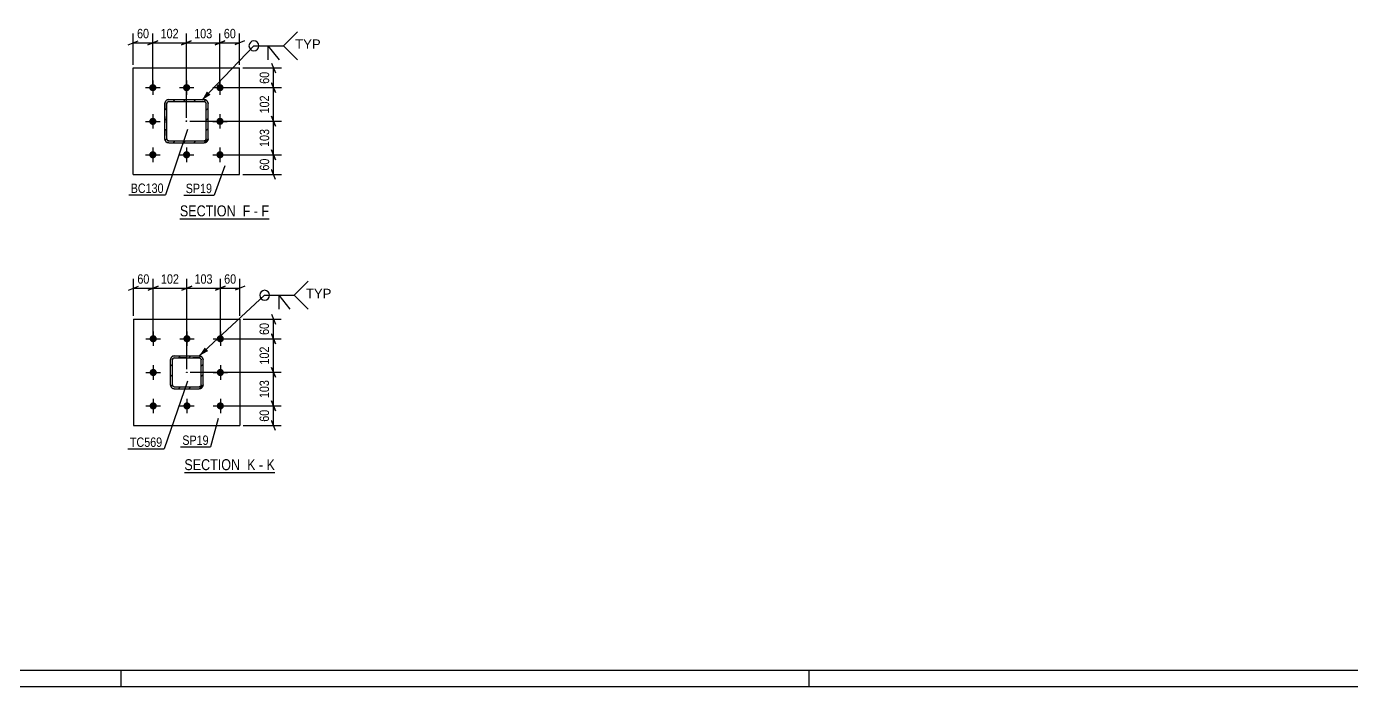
# Model space of a CAD drawing. Header units: millimetres. Extents: x 0 to 1189, y 0 to 841.
# Drawn here: x 320.1 to 724.6, y 0 to 201.5 of the extents above; entities that cross this region are included whole.
import ezdxf

# ---------------------------------------------------------------- set-up
doc = ezdxf.new("R2010")
doc.units = ezdxf.units.MM
doc.linetypes.add('DXK_LINE_DOT2', pattern=[3.9198, 1.9599, -1.9599])
doc.linetypes.add('DXK_LINE_DOT3', pattern=[5.9187, 2.979, -0.9799, 0.9799, -0.9799])
doc.styles.add('Arial', font='ARIAL.TTF', dxfattribs={"height": 0.2})
doc.styles.add('Arial Narrow', font='ARIALN.TTF', dxfattribs={"height": 0.2})

# ---------------------------------------------------------------- blocks, each defined once
blk = doc.blocks.new('Unknown-717048625-18 - 1662')
at = {"color": 6, "linetype": 'Continuous'}
blk.add_line((366.9, 142.78), (394.11, 142.78), dxfattribs=at)
at = {"color": 0, "linetype": 'Continuous'}
blk.add_wipeout([(385.01, 143.53), (385.01, 147.03), (366.9, 147.03), (366.9, 143.53)], dxfattribs=at)
at = {"color": 7, "linetype": 'Continuous', "style": 'Arial Narrow'}
blk.add_text('SECTION ', height=3.34, dxfattribs=at).set_placement((366.9, 143.53))
at = {"color": 0, "linetype": 'Continuous'}
blk.add_wipeout([(388.4, 143.53), (388.4, 147.03), (386.06, 147.03), (386.06, 143.53)], dxfattribs=at)
blk.add_wipeout([(390.72, 143.53), (390.72, 147.03), (389.45, 147.03), (389.45, 143.53)], dxfattribs=at)
at = {"color": 7, "linetype": 'Continuous', "style": 'Arial Narrow'}
blk.add_text('F', height=3.34, dxfattribs=at).set_placement((386.06, 143.53))
at = {"color": 0, "linetype": 'Continuous'}
blk.add_wipeout([(394.11, 143.53), (394.11, 147.03), (391.77, 147.03), (391.77, 143.53)], dxfattribs=at)
at = {"color": 7, "linetype": 'Continuous', "style": 'Arial Narrow'}
for s, p in [('F', (391.77, 143.53)), ('-', (389.45, 143.53))]:
    blk.add_text(s, height=3.34, dxfattribs=at).set_placement(p)
blk = doc.blocks.new('Unknown-717048625-1133')
at = {"color": 5, "linetype": 'Continuous'}
for p, q in [((5, 5), (1184, 5)), ((349, 0), (349, 5)), ((559, 0), (559, 5)), ((0, 0), (1189, 0))]:
    blk.add_line(p, q, dxfattribs=at)
blk = doc.blocks.new('Unknown-717048625-16 - 13912')
at = {"color": 6, "linetype": 'Continuous'}
blk.add_line((368.27, 65.3), (395.92, 65.3), dxfattribs=at)
at = {"color": 0, "linetype": 'Continuous'}
blk.add_wipeout([(386.38, 66.05), (386.38, 69.55), (368.27, 69.55), (368.27, 66.05)], dxfattribs=at)
at = {"color": 7, "linetype": 'Continuous', "style": 'Arial Narrow'}
blk.add_text('SECTION ', height=3.34, dxfattribs=at).set_placement((368.27, 66.05))
at = {"color": 0, "linetype": 'Continuous'}
blk.add_wipeout([(389.98, 66.05), (389.98, 69.55), (387.43, 69.55), (387.43, 66.05)], dxfattribs=at)
blk.add_wipeout([(392.31, 66.05), (392.31, 69.55), (391.03, 69.55), (391.03, 66.05)], dxfattribs=at)
at = {"color": 7, "linetype": 'Continuous', "style": 'Arial Narrow'}
blk.add_text('K', height=3.34, dxfattribs=at).set_placement((387.43, 66.05))
at = {"color": 0, "linetype": 'Continuous'}
blk.add_wipeout([(395.92, 66.05), (395.92, 69.55), (393.36, 69.55), (393.36, 66.05)], dxfattribs=at)
at = {"color": 7, "linetype": 'Continuous', "style": 'Arial Narrow'}
for s, p in [('K', (393.36, 66.05)), ('-', (391.03, 66.05))]:
    blk.add_text(s, height=3.34, dxfattribs=at).set_placement(p)
blk = doc.blocks.new('Bolt-717048625-1795 - 1662')
at = {"linetype": 'Continuous'}
for points in [[(359.74, 182.82, -1), (357.54, 182.82, -1)], [(370.04, 182.82, -1), (367.84, 182.82, -1)], [(380.24, 182.82, -1), (378.04, 182.82, -1)], [(359.74, 172.52, -1), (357.54, 172.52, -1)], [(380.24, 172.52, -1), (378.04, 172.52, -1)], [(359.74, 162.32, -1), (357.54, 162.32, -1)], [(370.04, 162.32, -1), (367.84, 162.32, -1)], [(380.24, 162.32, -1), (378.04, 162.32, -1)]]:
    blk.add_hatch(color=1, dxfattribs=at).paths.add_polyline_path(points)
at = {"color": 1, "linetype": 'Continuous'}
for p, q in [((356.44, 182.82), (360.84, 182.82)), ((358.64, 185.02), (358.64, 180.62)), ((366.74, 182.82), (371.14, 182.82)), ((368.94, 185.02), (368.94, 180.62)), ((376.94, 182.82), (381.34, 182.82)), ((379.14, 185.02), (379.14, 180.62)), ((358.64, 174.72), (358.64, 170.32)), ((379.14, 174.72), (379.14, 170.32)), ((356.44, 172.52), (360.84, 172.52)), ((376.94, 172.52), (381.34, 172.52)), ((356.44, 162.32), (360.84, 162.32)), ((358.64, 164.52), (358.64, 160.12)), ((366.74, 162.32), (371.14, 162.32)), ((368.94, 164.52), (368.94, 160.12)), ((376.94, 162.32), (381.34, 162.32)), ((379.14, 164.52), (379.14, 160.12))]:
    blk.add_line(p, q, dxfattribs=at)
blk = doc.blocks.new('Part-717048625-1748 - 1662')
at = {"color": 2, "linetype": 'Continuous'}
for p, q in [((352.64, 156.32), (352.64, 188.82)), ((352.64, 188.82), (385.14, 188.82)), ((385.14, 156.32), (385.14, 188.82)), ((352.64, 156.32), (385.14, 156.32))]:
    blk.add_line(p, q, dxfattribs=at)
blk = doc.blocks.new('Part-717048625-1701 - 1662')
at = {"linetype": 'Continuous'}
h = blk.add_hatch(dxfattribs=at)
h.set_pattern_fill('', scale=0.7, style=0, pattern_type=0)
h.set_pattern_definition([(45, (374.294, 165.973), (-1.57154, 1.57154), [])])
h.paths.add_polyline_path([(363.49, 165.97), (374.29, 165.97), (374.75, 166.06), (375.14, 166.32), (375.4, 166.71), (375.49, 167.17), (375.49, 177.97), (375.4, 178.43), (375.14, 178.82), (374.75, 179.08), (374.29, 179.17), (363.49, 179.17), (363.03, 179.08), (362.65, 178.82), (362.39, 178.43), (362.29, 177.97), (362.29, 167.17), (362.39, 166.71), (362.65, 166.32), (363.03, 166.06)])
h.paths.add_polyline_path([(362.94, 166.94), (362.89, 167.17), (362.89, 177.97), (362.94, 178.2), (363.07, 178.4), (363.26, 178.53), (363.49, 178.57), (374.29, 178.57), (374.52, 178.53), (374.72, 178.4), (374.85, 178.2), (374.89, 177.97), (374.89, 167.17), (374.85, 166.94), (374.72, 166.75), (374.52, 166.62), (374.29, 166.57), (363.49, 166.57), (363.26, 166.62), (363.07, 166.75)])
blk.add_hatch(color=30, dxfattribs=at).paths.add_polyline_path([(368.89, 172.47, -1), (368.89, 172.67, -1)])
at = {"color": 7, "linetype": 'DXK_LINE_DOT2'}
for p, q in [((362.29, 177.97), (362.39, 178.43)), ((362.94, 178.2), (362.89, 177.97)), ((363.07, 178.4), (362.94, 178.2)), ((363.03, 179.08), (363.49, 179.17)), ((363.26, 178.53), (363.07, 178.4)), ((363.49, 178.57), (363.26, 178.53)), ((363.49, 179.17), (374.29, 179.17)), ((363.49, 178.57), (374.29, 178.57)), ((374.29, 179.17), (374.75, 179.08)), ((374.52, 178.53), (374.29, 178.57)), ((374.72, 178.4), (374.52, 178.53)), ((374.85, 178.2), (374.72, 178.4)), ((374.89, 177.97), (374.85, 178.2)), ((375.4, 178.43), (375.49, 177.97)), ((362.29, 177.97), (362.29, 167.17)), ((362.89, 167.17), (362.89, 177.97)), ((374.89, 167.17), (374.89, 177.97)), ((375.49, 167.17), (375.49, 177.97)), ((362.39, 166.71), (362.29, 167.17)), ((362.89, 167.17), (362.94, 166.94)), ((362.94, 166.94), (363.07, 166.75)), ((363.49, 165.97), (363.03, 166.06)), ((363.07, 166.75), (363.26, 166.62)), ((363.26, 166.62), (363.49, 166.57)), ((363.49, 166.57), (374.29, 166.57)), ((363.49, 165.97), (374.29, 165.97)), ((374.29, 166.57), (374.52, 166.62)), ((374.75, 166.06), (374.29, 165.97)), ((374.52, 166.62), (374.72, 166.75)), ((374.72, 166.75), (374.85, 166.94)), ((374.85, 166.94), (374.89, 167.17)), ((375.49, 167.17), (375.4, 166.71))]:
    blk.add_line(p, q, dxfattribs=at)
at = {"color": 2, "linetype": 'Continuous'}
for p, q in [((362.39, 178.43), (362.29, 177.97)), ((362.89, 177.97), (362.94, 178.2)), ((362.94, 178.2), (363.07, 178.4)), ((363.49, 179.17), (363.03, 179.08)), ((363.07, 178.4), (363.26, 178.53)), ((363.26, 178.53), (363.49, 178.57)), ((363.49, 179.17), (363.49, 179.17)), ((363.49, 179.17), (374.29, 179.17)), ((363.49, 178.57), (363.49, 178.57)), ((363.49, 178.57), (374.29, 178.57)), ((374.29, 179.17), (374.29, 179.17)), ((374.75, 179.08), (374.29, 179.17)), ((374.29, 178.57), (374.29, 178.57)), ((374.29, 178.57), (374.52, 178.53)), ((374.52, 178.53), (374.72, 178.4)), ((374.72, 178.4), (374.85, 178.2)), ((374.85, 178.2), (374.89, 177.97)), ((375.49, 177.97), (375.4, 178.43)), ((362.29, 177.97), (362.29, 177.97)), ((362.29, 167.17), (362.29, 177.97)), ((362.89, 177.97), (362.89, 177.97)), ((362.89, 167.17), (362.89, 177.97)), ((374.89, 177.97), (374.89, 177.97)), ((374.89, 167.17), (374.89, 177.97)), ((375.49, 177.97), (375.49, 177.97)), ((375.49, 167.17), (375.49, 177.97)), ((362.29, 167.17), (362.29, 167.17)), ((362.29, 167.17), (362.39, 166.71)), ((362.89, 167.17), (362.89, 167.17)), ((362.94, 166.94), (362.89, 167.17)), ((363.07, 166.75), (362.94, 166.94)), ((363.03, 166.06), (363.49, 165.97)), ((363.26, 166.62), (363.07, 166.75)), ((363.49, 166.57), (363.26, 166.62)), ((363.49, 166.57), (363.49, 166.57)), ((363.49, 166.57), (374.29, 166.57)), ((363.49, 165.97), (363.49, 165.97)), ((363.49, 165.97), (374.29, 165.97)), ((374.52, 166.62), (374.29, 166.57)), ((374.29, 166.57), (374.29, 166.57)), ((374.29, 165.97), (374.75, 166.06)), ((374.29, 165.97), (374.29, 165.97)), ((374.72, 166.75), (374.52, 166.62)), ((374.85, 166.94), (374.72, 166.75)), ((374.89, 167.17), (374.85, 166.94)), ((374.89, 167.17), (374.89, 167.17)), ((375.4, 166.71), (375.49, 167.17)), ((375.49, 167.17), (375.49, 167.17))]:
    blk.add_line(p, q, dxfattribs=at)
at = {"color": 7, "linetype": 'DXK_LINE_DOT3'}
blk.add_line((368.89, 172.57), (368.89, 172.57), dxfattribs=at)
at = {"color": 30, "linetype": 'DXK_LINE_DOT3'}
blk.add_line((368.89, 172.57), (368.89, 172.57), dxfattribs=at)
at = {"color": 30, "linetype": 'Continuous'}
blk.add_circle((368.89, 172.57), 0.1, dxfattribs=at)
at = {"color": 7, "linetype": 'DXK_LINE_DOT2'}
for centre, start, end in [((363.49, 177.97), 112.5, 157.5), ((374.29, 177.97), 22.5, 67.5), ((363.49, 167.17), 202.5, 247.5), ((374.29, 167.17), 292.5, 337.5)]:
    blk.add_arc(centre, 1.2, start, end, dxfattribs=at)
at = {"color": 2, "linetype": 'Continuous'}
for centre, start, end in [((363.49, 177.97), 112.5, 157.5), ((374.29, 177.97), 22.5, 67.5), ((363.49, 167.17), 202.5, 247.5), ((374.29, 167.17), 292.5, 337.5)]:
    blk.add_arc(centre, 1.2, start, end, dxfattribs=at)
blk = doc.blocks.new('Bolt-717048625-14030 - 13912')
at = {"linetype": 'Continuous'}
for points in [[(359.85, 106.16, -1), (357.65, 106.16, -1)], [(370.15, 106.16, -1), (367.95, 106.16, -1)], [(380.35, 106.16, -1), (378.15, 106.16, -1)], [(359.85, 95.86, -1), (357.65, 95.86, -1)], [(380.35, 95.86, -1), (378.15, 95.86, -1)], [(359.85, 85.66, -1), (357.65, 85.66, -1)], [(370.15, 85.66, -1), (367.95, 85.66, -1)], [(380.35, 85.66, -1), (378.15, 85.66, -1)]]:
    blk.add_hatch(color=1, dxfattribs=at).paths.add_polyline_path(points)
at = {"color": 1, "linetype": 'Continuous'}
for p, q in [((356.55, 106.16), (360.95, 106.16)), ((358.75, 108.36), (358.75, 103.96)), ((366.85, 106.16), (371.25, 106.16)), ((369.05, 108.36), (369.05, 103.96)), ((377.05, 106.16), (381.45, 106.16)), ((379.25, 108.36), (379.25, 103.96)), ((358.75, 98.06), (358.75, 93.66)), ((379.25, 98.06), (379.25, 93.66)), ((356.55, 95.86), (360.95, 95.86)), ((377.05, 95.86), (381.45, 95.86)), ((356.55, 85.66), (360.95, 85.66)), ((358.75, 87.86), (358.75, 83.46)), ((366.85, 85.66), (371.25, 85.66)), ((369.05, 87.86), (369.05, 83.46)), ((377.05, 85.66), (381.45, 85.66)), ((379.25, 87.86), (379.25, 83.46))]:
    blk.add_line(p, q, dxfattribs=at)
blk = doc.blocks.new('Part-717048625-13931 - 13912')
at = {"linetype": 'Continuous'}
h = blk.add_hatch(dxfattribs=at)
h.set_pattern_fill('', scale=0.7, style=0, pattern_type=0)
h.set_pattern_definition([(45, (372.797, 90.9053), (-1.57154, 1.57154), [])])
h.paths.add_polyline_path([(365.2, 90.91), (372.8, 90.91), (373.26, 91), (373.65, 91.26), (373.91, 91.65), (374, 92.11), (374, 99.71), (373.91, 100.16), (373.65, 100.55), (373.26, 100.81), (372.8, 100.91), (365.2, 100.91), (364.74, 100.81), (364.35, 100.55), (364.09, 100.16), (364, 99.71), (364, 92.11), (364.09, 91.65), (364.35, 91.26), (364.74, 91)])
h.paths.add_polyline_path([(364.64, 91.88), (364.6, 92.11), (364.6, 99.71), (364.64, 99.93), (364.77, 100.13), (364.97, 100.26), (365.2, 100.31), (372.8, 100.31), (373.03, 100.26), (373.22, 100.13), (373.35, 99.93), (373.4, 99.71), (373.4, 92.11), (373.35, 91.88), (373.22, 91.68), (373.03, 91.55), (372.8, 91.51), (365.2, 91.51), (364.97, 91.55), (364.77, 91.68)])
blk.add_hatch(color=246, dxfattribs=at).paths.add_polyline_path([(369, 95.81, -1), (369, 96.01, -1)])
at = {"color": 7, "linetype": 'DXK_LINE_DOT2'}
for p, q in [((364, 99.71), (364.09, 100.16)), ((364, 92.11), (364, 99.71)), ((364.64, 99.93), (364.6, 99.71)), ((364.6, 92.11), (364.6, 99.71)), ((364.77, 100.13), (364.64, 99.93)), ((364.74, 100.81), (365.2, 100.91)), ((364.97, 100.26), (364.77, 100.13)), ((365.2, 100.31), (364.97, 100.26)), ((365.2, 100.91), (372.8, 100.91)), ((372.8, 100.31), (365.2, 100.31)), ((372.8, 100.91), (373.26, 100.81)), ((373.03, 100.26), (372.8, 100.31)), ((373.22, 100.13), (373.03, 100.26)), ((373.35, 99.93), (373.22, 100.13)), ((373.4, 99.71), (373.35, 99.93)), ((373.4, 92.11), (373.4, 99.71)), ((373.91, 100.16), (374, 99.71)), ((374, 92.11), (374, 99.71)), ((364.09, 91.65), (364, 92.11)), ((364.6, 92.11), (364.64, 91.88)), ((364.64, 91.88), (364.77, 91.68)), ((365.2, 90.91), (364.74, 91)), ((364.77, 91.68), (364.97, 91.55)), ((364.97, 91.55), (365.2, 91.51)), ((365.2, 91.51), (372.8, 91.51)), ((365.2, 90.91), (372.8, 90.91)), ((372.8, 91.51), (373.03, 91.55)), ((373.26, 91), (372.8, 90.91)), ((373.03, 91.55), (373.22, 91.68)), ((373.22, 91.68), (373.35, 91.88)), ((373.35, 91.88), (373.4, 92.11)), ((374, 92.11), (373.91, 91.65))]:
    blk.add_line(p, q, dxfattribs=at)
at = {"color": 2, "linetype": 'Continuous'}
for p, q in [((364.09, 100.16), (364, 99.71)), ((364, 92.11), (364, 99.71)), ((364.6, 99.71), (364.64, 99.93)), ((364.6, 92.11), (364.6, 99.71)), ((364.64, 99.93), (364.77, 100.13)), ((365.2, 100.91), (364.74, 100.81)), ((364.77, 100.13), (364.97, 100.26)), ((364.97, 100.26), (365.2, 100.31)), ((365.2, 100.91), (372.8, 100.91)), ((365.2, 100.31), (372.8, 100.31)), ((373.26, 100.81), (372.8, 100.91)), ((372.8, 100.31), (373.03, 100.26)), ((373.03, 100.26), (373.22, 100.13)), ((373.22, 100.13), (373.35, 99.93)), ((373.35, 99.93), (373.4, 99.71)), ((373.4, 92.11), (373.4, 99.71)), ((374, 99.71), (373.91, 100.16)), ((374, 92.11), (374, 99.71)), ((364, 92.11), (364.09, 91.65)), ((364.64, 91.88), (364.6, 92.11)), ((364.77, 91.68), (364.64, 91.88)), ((364.74, 91), (365.2, 90.91)), ((364.97, 91.55), (364.77, 91.68)), ((365.2, 91.51), (364.97, 91.55)), ((365.2, 91.51), (372.8, 91.51)), ((365.2, 90.91), (372.8, 90.91)), ((373.03, 91.55), (372.8, 91.51)), ((372.8, 90.91), (373.26, 91)), ((373.22, 91.68), (373.03, 91.55)), ((373.35, 91.88), (373.22, 91.68)), ((373.4, 92.11), (373.35, 91.88)), ((373.91, 91.65), (374, 92.11))]:
    blk.add_line(p, q, dxfattribs=at)
at = {"color": 7, "linetype": 'DXK_LINE_DOT3'}
blk.add_line((369, 95.91), (369, 95.91), dxfattribs=at)
at = {"color": 246, "linetype": 'DXK_LINE_DOT2'}
blk.add_line((369, 95.91), (369, 95.91), dxfattribs=at)
at = {"color": 246, "linetype": 'Continuous'}
blk.add_circle((369, 95.91), 0.1, dxfattribs=at)
at = {"color": 7, "linetype": 'DXK_LINE_DOT2'}
for centre, start, end in [((365.2, 99.71), 112.5, 157.5), ((372.8, 99.71), 22.5, 67.5), ((365.2, 92.11), 202.5, 247.5), ((372.8, 92.11), 292.5, 337.5)]:
    blk.add_arc(centre, 1.2, start, end, dxfattribs=at)
at = {"color": 2, "linetype": 'Continuous'}
for centre, start, end in [((365.2, 99.71), 112.5, 157.5), ((372.8, 99.71), 22.5, 67.5), ((365.2, 92.11), 202.5, 247.5), ((372.8, 92.11), 292.5, 337.5)]:
    blk.add_arc(centre, 1.2, start, end, dxfattribs=at)
blk = doc.blocks.new('Part-717048625-13964 - 13912')
at = {"color": 2, "linetype": 'Continuous'}
for p, q in [((352.75, 112.16), (385.25, 112.16)), ((352.75, 112.16), (352.75, 79.66)), ((385.25, 112.16), (385.25, 79.66)), ((352.75, 79.66), (385.25, 79.66))]:
    blk.add_line(p, q, dxfattribs=at)
blk = doc.blocks.new('StraightDimension-717048625-14195 - 1662')
at = {"color": 7, "linetype": 'Continuous'}
for p, q in [((379.14, 183.82), (379.14, 199.39)), ((385.14, 189.82), (385.14, 199.39)), ((377.64, 195.94), (380.64, 197.14)), ((379.14, 196.54), (385.14, 196.54)), ((386.64, 197.14), (383.64, 195.94))]:
    blk.add_line(p, q, dxfattribs=at)
at = {"color": 0}
blk.add_wipeout([(384.57, 197.29), (384.57, 201.49), (379.72, 201.49), (379.72, 197.29)], dxfattribs=at)
at = {"color": 3, "style": 'Arial Narrow'}
blk.add_text('60', height=2.863, dxfattribs=at).set_placement((380.32, 197.89))
blk = doc.blocks.new('StraightDimension-717048625-14196 - 1662')
at = {"color": 7, "linetype": 'Continuous'}
for p, q in [((368.89, 173.57), (368.89, 199.39)), ((379.14, 183.82), (379.14, 199.39)), ((367.39, 195.94), (370.39, 197.14)), ((368.89, 196.54), (379.14, 196.54)), ((380.64, 197.14), (377.64, 195.94))]:
    blk.add_line(p, q, dxfattribs=at)
at = {"color": 0}
blk.add_wipeout([(377.36, 197.29), (377.36, 201.49), (370.68, 201.49), (370.68, 197.29)], dxfattribs=at)
at = {"color": 3, "style": 'Arial Narrow'}
blk.add_text('103', height=2.863, dxfattribs=at).set_placement((371.28, 197.89))
blk = doc.blocks.new('StraightDimension-717048625-14147 - 1662')
at = {"color": 7, "linetype": 'Continuous'}
for p, q in [((394.89, 190.32), (396.09, 187.32)), ((386.14, 188.82), (397.89, 188.82)), ((395.49, 182.82), (395.49, 188.82)), ((380.14, 182.82), (397.89, 182.82)), ((396.09, 181.32), (394.89, 184.32))]:
    blk.add_line(p, q, dxfattribs=at)
at = {"color": 0}
blk.add_wipeout([(394.74, 188.25), (390.54, 188.25), (390.54, 183.39), (394.74, 183.39)], dxfattribs=at)
at = {"color": 3, "style": 'Arial Narrow'}
blk.add_text('60', height=2.863, rotation=90.0002, dxfattribs=at).set_placement((394.14, 183.99))
blk = doc.blocks.new('StraightDimension-717048625-14148 - 1662')
at = {"color": 7, "linetype": 'Continuous'}
for p, q in [((380.14, 182.82), (397.89, 182.82)), ((394.89, 184.32), (396.09, 181.32)), ((395.49, 172.57), (395.49, 182.82)), ((396.09, 171.07), (394.89, 174.07)), ((369.89, 172.57), (397.89, 172.57))]:
    blk.add_line(p, q, dxfattribs=at)
at = {"color": 0}
blk.add_wipeout([(394.74, 181.04), (390.54, 181.04), (390.54, 174.36), (394.74, 174.36)], dxfattribs=at)
at = {"color": 3, "style": 'Arial Narrow'}
blk.add_text('102', height=2.863, rotation=90.0002, dxfattribs=at).set_placement((394.14, 174.96))
blk = doc.blocks.new('StraightDimension-717048625-14149 - 1662')
at = {"color": 7, "linetype": 'Continuous'}
for p, q in [((394.89, 174.07), (396.09, 171.07)), ((369.89, 172.57), (397.89, 172.57)), ((395.49, 162.32), (395.49, 172.57)), ((380.14, 162.32), (397.89, 162.32)), ((396.09, 160.82), (394.89, 163.82))]:
    blk.add_line(p, q, dxfattribs=at)
at = {"color": 0}
blk.add_wipeout([(394.74, 170.79), (390.54, 170.79), (390.54, 164.11), (394.74, 164.11)], dxfattribs=at)
at = {"color": 3, "style": 'Arial Narrow'}
blk.add_text('103', height=2.863, rotation=90.0002, dxfattribs=at).set_placement((394.14, 164.71))
blk = doc.blocks.new('StraightDimension-717048625-14150 - 1662')
at = {"color": 7, "linetype": 'Continuous'}
for p, q in [((380.14, 162.32), (397.89, 162.32)), ((394.89, 163.82), (396.09, 160.82)), ((395.49, 156.32), (395.49, 162.32)), ((396.09, 154.82), (394.89, 157.82)), ((386.14, 156.32), (397.89, 156.32))]:
    blk.add_line(p, q, dxfattribs=at)
at = {"color": 0}
blk.add_wipeout([(394.74, 161.75), (390.54, 161.75), (390.54, 156.89), (394.74, 156.89)], dxfattribs=at)
at = {"color": 3, "style": 'Arial Narrow'}
blk.add_text('60', height=2.863, rotation=90.0002, dxfattribs=at).set_placement((394.14, 157.49))
blk = doc.blocks.new('StraightDimension-717048625-14197 - 1662')
at = {"color": 7, "linetype": 'Continuous'}
for p, q in [((358.64, 183.82), (358.64, 199.39)), ((368.89, 173.57), (368.89, 199.39)), ((357.14, 195.94), (360.14, 197.14)), ((358.64, 196.54), (368.89, 196.54)), ((370.39, 197.14), (367.39, 195.94))]:
    blk.add_line(p, q, dxfattribs=at)
at = {"color": 0}
blk.add_wipeout([(367.11, 197.29), (367.11, 201.49), (360.43, 201.49), (360.43, 197.29)], dxfattribs=at)
at = {"color": 3, "style": 'Arial Narrow'}
blk.add_text('102', height=2.863, dxfattribs=at).set_placement((361.03, 197.89))
blk = doc.blocks.new('StraightDimension-717048625-14198 - 1662')
at = {"color": 7, "linetype": 'Continuous'}
for p, q in [((352.64, 189.82), (352.64, 199.39)), ((358.64, 183.82), (358.64, 199.39)), ((351.14, 195.94), (354.14, 197.14)), ((352.64, 196.54), (358.64, 196.54)), ((360.14, 197.14), (357.14, 195.94))]:
    blk.add_line(p, q, dxfattribs=at)
at = {"color": 0}
blk.add_wipeout([(358.07, 197.29), (358.07, 201.49), (353.22, 201.49), (353.22, 197.29)], dxfattribs=at)
at = {"color": 3, "style": 'Arial Narrow'}
blk.add_text('60', height=2.863, dxfattribs=at).set_placement((353.82, 197.89))
blk = doc.blocks.new('StraightDimension-717048625-14408 - 13912')
at = {"color": 7, "linetype": 'Continuous'}
for p, q in [((377.75, 121.02), (380.75, 122.22)), ((379.25, 107.16), (379.25, 124.47)), ((379.25, 121.62), (385.25, 121.62)), ((386.75, 122.22), (383.75, 121.02)), ((385.25, 113.16), (385.25, 124.47))]:
    blk.add_line(p, q, dxfattribs=at)
at = {"color": 0}
blk.add_wipeout([(384.68, 122.37), (384.68, 126.57), (379.82, 126.57), (379.82, 122.37)], dxfattribs=at)
at = {"color": 3, "style": 'Arial Narrow'}
blk.add_text('60', height=2.863, dxfattribs=at).set_placement((380.42, 122.97))
blk = doc.blocks.new('StraightDimension-717048625-14344 - 13912')
at = {"color": 7, "linetype": 'Continuous'}
for p, q in [((394.85, 113.66), (396.05, 110.66)), ((386.25, 112.16), (397.85, 112.16)), ((395.45, 106.16), (395.45, 112.16)), ((380.25, 106.16), (397.85, 106.16)), ((396.05, 104.66), (394.85, 107.66))]:
    blk.add_line(p, q, dxfattribs=at)
at = {"color": 0}
blk.add_wipeout([(394.7, 111.58), (390.5, 111.58), (390.5, 106.73), (394.7, 106.73)], dxfattribs=at)
at = {"color": 3, "style": 'Arial Narrow'}
blk.add_text('60', height=2.863, rotation=90.0002, dxfattribs=at).set_placement((394.1, 107.33))
blk = doc.blocks.new('StraightDimension-717048625-14409 - 13912')
at = {"color": 7, "linetype": 'Continuous'}
for p, q in [((367.5, 121.02), (370.5, 122.22)), ((369, 96.91), (369, 124.47)), ((369, 121.62), (379.25, 121.62)), ((380.75, 122.22), (377.75, 121.02)), ((379.25, 107.16), (379.25, 124.47))]:
    blk.add_line(p, q, dxfattribs=at)
at = {"color": 0}
blk.add_wipeout([(377.46, 122.37), (377.46, 126.57), (370.78, 126.57), (370.78, 122.37)], dxfattribs=at)
at = {"color": 3, "style": 'Arial Narrow'}
blk.add_text('103', height=2.863, dxfattribs=at).set_placement((371.38, 122.97))
blk = doc.blocks.new('StraightDimension-717048625-14345 - 13912')
at = {"color": 7, "linetype": 'Continuous'}
for p, q in [((380.25, 106.16), (397.85, 106.16)), ((394.85, 107.66), (396.05, 104.66)), ((395.45, 95.91), (395.45, 106.16)), ((396.05, 94.41), (394.85, 97.41)), ((370, 95.91), (397.85, 95.91))]:
    blk.add_line(p, q, dxfattribs=at)
at = {"color": 0}
blk.add_wipeout([(394.7, 104.37), (390.5, 104.37), (390.5, 97.69), (394.7, 97.69)], dxfattribs=at)
at = {"color": 3, "style": 'Arial Narrow'}
blk.add_text('102', height=2.863, rotation=90.0002, dxfattribs=at).set_placement((394.1, 98.29))
blk = doc.blocks.new('StraightDimension-717048625-14410 - 13912')
at = {"color": 7, "linetype": 'Continuous'}
for p, q in [((357.25, 121.02), (360.25, 122.22)), ((358.75, 107.16), (358.75, 124.47)), ((358.75, 121.62), (369, 121.62)), ((370.5, 122.22), (367.5, 121.02)), ((369, 96.91), (369, 124.47))]:
    blk.add_line(p, q, dxfattribs=at)
at = {"color": 0}
blk.add_wipeout([(367.21, 122.37), (367.21, 126.57), (360.53, 126.57), (360.53, 122.37)], dxfattribs=at)
at = {"color": 3, "style": 'Arial Narrow'}
blk.add_text('102', height=2.863, dxfattribs=at).set_placement((361.13, 122.97))
blk = doc.blocks.new('StraightDimension-717048625-14346 - 13912')
at = {"color": 7, "linetype": 'Continuous'}
for p, q in [((394.85, 97.41), (396.05, 94.41)), ((370, 95.91), (397.85, 95.91)), ((395.45, 85.66), (395.45, 95.91)), ((380.25, 85.66), (397.85, 85.66)), ((396.05, 84.16), (394.85, 87.16))]:
    blk.add_line(p, q, dxfattribs=at)
at = {"color": 0}
blk.add_wipeout([(394.7, 94.12), (390.5, 94.12), (390.5, 87.44), (394.7, 87.44)], dxfattribs=at)
at = {"color": 3, "style": 'Arial Narrow'}
blk.add_text('103', height=2.863, rotation=90.0002, dxfattribs=at).set_placement((394.1, 88.04))
blk = doc.blocks.new('StraightDimension-717048625-14411 - 13912')
at = {"color": 7, "linetype": 'Continuous'}
for p, q in [((351.25, 121.02), (354.25, 122.22)), ((352.75, 113.16), (352.75, 124.47)), ((352.75, 121.62), (358.75, 121.62)), ((360.25, 122.22), (357.25, 121.02)), ((358.75, 107.16), (358.75, 124.47))]:
    blk.add_line(p, q, dxfattribs=at)
at = {"color": 0}
blk.add_wipeout([(358.18, 122.37), (358.18, 126.57), (353.32, 126.57), (353.32, 122.37)], dxfattribs=at)
at = {"color": 3, "style": 'Arial Narrow'}
blk.add_text('60', height=2.863, dxfattribs=at).set_placement((353.92, 122.97))
blk = doc.blocks.new('StraightDimension-717048625-14347 - 13912')
at = {"color": 7, "linetype": 'Continuous'}
for p, q in [((380.25, 85.66), (397.85, 85.66)), ((394.85, 87.16), (396.05, 84.16)), ((395.45, 79.66), (395.45, 85.66)), ((396.05, 78.16), (394.85, 81.16)), ((386.25, 79.66), (397.85, 79.66))]:
    blk.add_line(p, q, dxfattribs=at)
at = {"color": 0}
blk.add_wipeout([(394.7, 85.08), (390.5, 85.08), (390.5, 80.23), (394.7, 80.23)], dxfattribs=at)
at = {"color": 3, "style": 'Arial Narrow'}
blk.add_text('60', height=2.863, rotation=90.0002, dxfattribs=at).set_placement((394.1, 80.83))
blk = doc.blocks.new('Mark-717048625-1697 - 1662')
at = {"color": 0}
blk.add_wipeout([(361.93, 150.68), (361.93, 153.68), (351.88, 153.68), (351.88, 150.68)], dxfattribs=at)
blk.add_wipeout([(361.93, 150.68), (361.93, 153.68), (351.88, 153.68), (351.88, 150.68)], dxfattribs=at)
at = {"color": 30, "linetype": 'Continuous'}
for p in [(369.27, 170), (351.28, 150.08)]:
    blk.add_line(p, (362.53, 150.08), dxfattribs=at)
at = {"color": 3, "style": 'Arial Narrow'}
blk.add_text('BC130', height=2.863, dxfattribs=at).set_placement((351.88, 150.68))
blk = doc.blocks.new('Mark-717048625-1744 - 1662')
at = {"color": 0}
blk.add_wipeout([(376.72, 150.63), (376.72, 153.63), (368.68, 153.63), (368.68, 150.63)], dxfattribs=at)
blk.add_wipeout([(376.72, 150.63), (376.72, 153.63), (368.68, 153.63), (368.68, 150.63)], dxfattribs=at)
at = {"color": 30, "linetype": 'Continuous'}
for p in [(380.57, 158.99), (368.08, 150.03)]:
    blk.add_line(p, (377.32, 150.03), dxfattribs=at)
at = {"color": 3, "style": 'Arial Narrow'}
blk.add_text('SP19', height=2.863, dxfattribs=at).set_placement((368.68, 150.63))
blk = doc.blocks.new('WeldMark-717048625-1896 - 1662')
at = {"linetype": 'Continuous'}
blk.add_hatch(color=30, dxfattribs=at).paths.add_polyline_path([(376.25, 180.64), (373.63, 178.99), (375.16, 181.68)])
at = {"color": 30, "linetype": 'Continuous'}
for p, q in [((373.63, 178.99), (389.49, 195.58)), ((389.49, 195.58), (398.49, 195.58))]:
    blk.add_line(p, q, dxfattribs=at)
at = {"color": 3, "linetype": 'Continuous'}
for q in [(397.21, 191.29), (393.78, 191.29)]:
    blk.add_line((393.78, 195.58), q, dxfattribs=at)
for start, end in [(90, 270), (270, 90)]:
    blk.add_arc((389.49, 195.58), 1.5, start, end, dxfattribs=at)
at = {"color": 0, "linetype": 'Continuous'}
blk.add_wipeout([(409.87, 194.68), (409.87, 197.68), (402.09, 197.68), (402.09, 194.68)], dxfattribs=at)
blk.add_wipeout([(409.87, 194.68), (409.87, 197.68), (402.09, 197.68), (402.09, 194.68)], dxfattribs=at)
at = {"color": 3, "linetype": 'Continuous'}
for q in [(402.78, 199.86), (402.78, 191.29)]:
    blk.add_line((398.49, 195.58), q, dxfattribs=at)
at = {"color": 3, "linetype": 'Continuous', "style": 'Arial'}
blk.add_text('TYP', height=2.865, dxfattribs=at).set_placement((402.09, 194.68))
blk = doc.blocks.new('WeldMark-717048625-14448 - 13912')
at = {"linetype": 'Continuous'}
blk.add_hatch(color=30, dxfattribs=at).paths.add_polyline_path([(375.51, 102.4), (372.8, 100.91), (374.49, 103.5)])
at = {"color": 30, "linetype": 'Continuous'}
for p, q in [((372.8, 100.91), (392.77, 119.45)), ((392.77, 119.45), (401.77, 119.45))]:
    blk.add_line(p, q, dxfattribs=at)
at = {"color": 3, "linetype": 'Continuous'}
for q in [(400.48, 115.16), (397.06, 115.16)]:
    blk.add_line((397.06, 119.45), q, dxfattribs=at)
for start, end in [(90, 270), (270, 90)]:
    blk.add_arc((392.77, 119.45), 1.5, start, end, dxfattribs=at)
at = {"color": 0, "linetype": 'Continuous'}
blk.add_wipeout([(413.15, 118.55), (413.15, 121.55), (405.37, 121.55), (405.37, 118.55)], dxfattribs=at)
blk.add_wipeout([(413.15, 118.55), (413.15, 121.55), (405.37, 121.55), (405.37, 118.55)], dxfattribs=at)
at = {"color": 3, "linetype": 'Continuous'}
for q in [(406.06, 123.73), (406.06, 115.16)]:
    blk.add_line((401.77, 119.45), q, dxfattribs=at)
at = {"color": 3, "linetype": 'Continuous', "style": 'Arial'}
blk.add_text('TYP', height=2.865, dxfattribs=at).set_placement((405.37, 118.55))
blk = doc.blocks.new('Mark-717048625-14384 - 13912')
at = {"color": 0}
blk.add_wipeout([(361.5, 73.15), (361.5, 76.15), (351.64, 76.15), (351.64, 73.15)], dxfattribs=at)
blk.add_wipeout([(361.5, 73.15), (361.5, 76.15), (351.64, 76.15), (351.64, 73.15)], dxfattribs=at)
at = {"color": 30, "linetype": 'Continuous'}
for p in [(369.26, 93.17), (351.04, 72.55)]:
    blk.add_line(p, (362.1, 72.55), dxfattribs=at)
at = {"color": 3, "style": 'Arial Narrow'}
blk.add_text('TC569', height=2.863, dxfattribs=at).set_placement((351.64, 73.15))
blk = doc.blocks.new('Mark-717048625-14387 - 13912')
at = {"color": 0}
blk.add_wipeout([(375.68, 73.76), (375.68, 76.76), (367.64, 76.76), (367.64, 73.76)], dxfattribs=at)
blk.add_wipeout([(375.68, 73.76), (375.68, 76.76), (367.64, 76.76), (367.64, 73.76)], dxfattribs=at)
at = {"color": 30, "linetype": 'Continuous'}
for p in [(378.59, 81.8), (367.04, 73.16)]:
    blk.add_line(p, (376.28, 73.16), dxfattribs=at)
at = {"color": 3, "style": 'Arial Narrow'}
blk.add_text('SP19', height=2.863, dxfattribs=at).set_placement((367.64, 73.76))

msp = doc.modelspace()

# ---------------------------------------------------------------- block references
for name in ['Part-717048625-1748 - 1662', 'Bolt-717048625-1795 - 1662', 'Part-717048625-1701 - 1662', 'Unknown-717048625-18 - 1662', 'Part-717048625-13964 - 13912', 'Bolt-717048625-14030 - 13912', 'Part-717048625-13931 - 13912']:
    msp.add_blockref(name, (0, 0))

# ---------------------------------------------------------------- next in the draw order: block references
msp.add_blockref('Unknown-717048625-1133', (0, 0))

# ---------------------------------------------------------------- next in the draw order: block references
for name in ['StraightDimension-717048625-14195 - 1662', 'StraightDimension-717048625-14408 - 13912', 'Unknown-717048625-16 - 13912']:
    msp.add_blockref(name, (0, 0))

# ---------------------------------------------------------------- next in the draw order: block references
for name in ['StraightDimension-717048625-14196 - 1662', 'StraightDimension-717048625-14344 - 13912']:
    msp.add_blockref(name, (0, 0))

# ---------------------------------------------------------------- next in the draw order: block references
for name in ['StraightDimension-717048625-14147 - 1662', 'StraightDimension-717048625-14409 - 13912']:
    msp.add_blockref(name, (0, 0))

# ---------------------------------------------------------------- next in the draw order: block references
for name in ['StraightDimension-717048625-14148 - 1662', 'StraightDimension-717048625-14345 - 13912']:
    msp.add_blockref(name, (0, 0))

# ---------------------------------------------------------------- next in the draw order: block references
for name in ['WeldMark-717048625-1896 - 1662', 'StraightDimension-717048625-14149 - 1662', 'StraightDimension-717048625-14410 - 13912', 'WeldMark-717048625-14448 - 13912']:
    msp.add_blockref(name, (0, 0))

# ---------------------------------------------------------------- next in the draw order: block references
for name in ['StraightDimension-717048625-14197 - 1662', 'Mark-717048625-1697 - 1662', 'StraightDimension-717048625-14150 - 1662', 'StraightDimension-717048625-14411 - 13912', 'StraightDimension-717048625-14346 - 13912']:
    msp.add_blockref(name, (0, 0))

# ---------------------------------------------------------------- next in the draw order: block references
for name in ['StraightDimension-717048625-14198 - 1662', 'Mark-717048625-1744 - 1662', 'Mark-717048625-14384 - 13912', 'StraightDimension-717048625-14347 - 13912']:
    msp.add_blockref(name, (0, 0))

# ---------------------------------------------------------------- next in the draw order: block references
msp.add_blockref('Mark-717048625-14387 - 13912', (0, 0))

doc.saveas('drawing.dxf')
